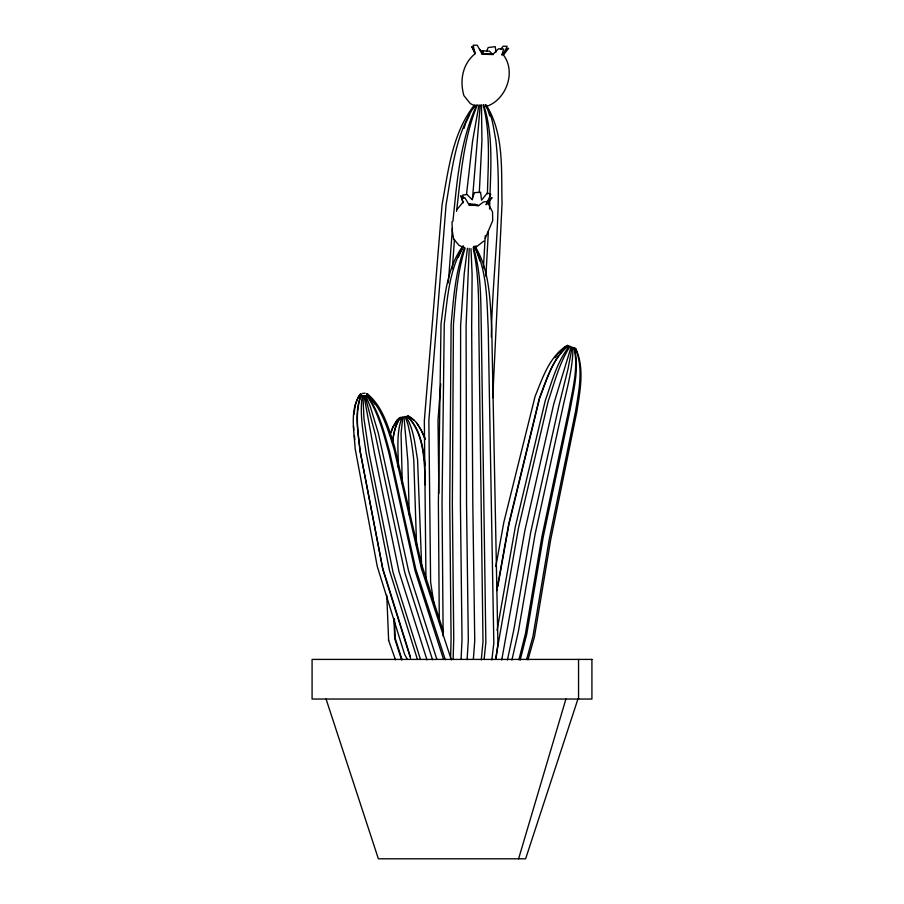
<?xml version="1.0" encoding="UTF-8"?>
<svg xmlns="http://www.w3.org/2000/svg" width="904" height="904" viewBox="0 0 904 904"><rect width="100%" height="100%" fill="white"/><g stroke="black" fill="none" stroke-linecap="round" stroke-linejoin="round"><path stroke-width="1.36" d="M450.61 658.089L451.073 638.405L449.74 503.551L451.119 324.581C453.446 298.806 455.3 272.42 464.396 247.956M453.13 659.57L453.74 638.473L452.35 503.618L453.435 324.649C455.571 298.919 457.221 272.725 465.142 247.978M487.437 193.84C488.058 164.302 490.804 133.679 483.12 104.853M469.21 248.397L466.08 325.96L466.554 505.099L468.317 639.987L467.108 659.615M461.085 659.095L462.023 639.444L460.418 504.568L460.622 325.485L464.204 273.788L467.447 248.25M492.748 397.76L502.059 203.14C501.121 170.517 504.364 133.408 486.024 104.774M491.324 337.226C492.239 271.708 503.11 205.897 495.855 140.436C493.46 128.391 492.635 115.068 485.245 104.796M483.425 267.991L485.245 235.763M485.9 276.319L488.363 231.48M489.595 209.061C490.126 174.528 494.431 138.21 483.674 104.841M475.843 248.589L476.012 245.786M479.289 192.676L481.934 140.798L481.482 104.887M362.945 395.715L363.939 418.394L369.205 453.989L393.07 572.469L420.45 659.355M452.328 268.793L454.486 239.345M456.554 211.31C460.825 175.625 463.447 138.493 477.323 105M440.734 383.838L437.999 420.292L438.903 493.358M448.327 282.884L452.441 228.203M452.96 221.197C456.972 182.088 459.966 141.035 476.781 105.011M473.368 659.05L474.747 640.857L472.826 505.946L471.662 326.717L472.114 274.669L471.007 248.645M472.408 199.761L480.227 104.92M481.267 659.886L482.996 641.738L478.815 327.474C478.691 301.235 478.939 274.647 473.312 248.882M466.52 194.383L472.589 141.035L478.962 104.954M484.16 659.016L485.855 642.281L481.301 327.949C480.645 300.987 481.527 273.042 473.221 247.097M572.175 347.136L568.062 368.674L558.966 405.512L530.625 532.659L513.856 629.568L507.449 659.965M491.832 659.943L493.821 643.241L488.216 328.785C486.781 301.213 487.448 271.358 474.34 246.317M495.946 659.389L497.923 644.111L491.765 329.531C490.07 301.665 490.149 271.008 475.142 246.487M392.494 441.604C393.771 433.231 395.15 424.089 400.754 417.411M353.871 414.586L355.43 404.732L358.187 397.251L360.233 394.686M497.064 630.472L515.325 526.817L545.349 400.314C551.96 381.85 556.887 361.555 569.543 346.13M495.81 657.796L518.467 528.072L548.129 401.432C554.423 382.787 559.248 362.99 570.074 346.345M496.748 590.606L508.647 524.297L539.394 398.065C546.592 379.804 552.378 358.334 568.39 345.69C552.581 358.504 546.807 379.838 539.665 398.088L508.952 524.32L497.81 586.481M495.833 566.525L503.822 522.342L535.1 396.325C542.592 378.087 549.519 355.837 567.554 345.351M501.731 659.999L524.896 530.456L553.858 403.557L571.181 346.752M362.334 395.387C359.442 414.281 363.442 433.524 366.018 452.249L389.488 570.514L417.207 658.688M511.901 660.089L518.433 631.218L535.089 534.264L562.943 406.947C567.226 387.353 573.023 367.6 572.933 347.407M518.919 659.739L525.405 633.84L541.891 536.818L568.989 409.218C572.673 389.217 578.503 368.154 574.108 347.848M520.139 660.123L526.738 634.246L543.191 537.225L570.141 409.58C573.724 389.5 579.498 368.165 574.334 347.916M526.58 659.513L532.931 636.54L549.225 539.451L575.52 411.557C578.786 391.014 583.871 368.188 575.373 348.3M527.947 659.875L534.422 636.936L550.672 539.835L576.808 411.896C580.018 391.262 584.865 368.086 575.622 348.368M402.811 416.936L401.06 433.457L402.269 483.278M518.591 858.8L565.904 699.041M463.989 128.436L465.244 124.549M577.927 699.041L525.619 858.8L378.38 858.8L326.073 699.041M391.048 432.519L392.89 427.4L397.071 420.326L399.737 417.727L397.025 420.168L392.811 427.14L390.031 434.756M462.147 197.705L460.701 195.739L463.142 202.869L461.571 196.835L465.051 198.032L469.108 204.903L478.724 205.558L483.357 202.033L487.821 201.389L486.352 204.44L490.782 194.213L487.29 193.015L481.561 200.179L480.544 192.224L474.464 192.654L471.944 199.524L467.018 194.473L462.554 195.117L463.616 198.439M486.702 51.053L488.171 47.539L495.234 46.669L496.025 52.161M458.328 257.29L462.645 247.843M465.662 123.26L469.696 114.582M361.204 395.319C354.436 413.275 358.278 433.378 360.221 451.921L382.98 570.141L410.518 658.304M485.301 238.193L492.714 220.644L492.533 211.988L487.527 202.213L492.07 197.603L486.126 204.7L487.527 202.213M402.111 417.117C395.963 432.982 398.381 450.689 398.302 467.334M361.148 394.935C354.018 412.213 358.131 431.942 359.905 449.932L382.618 567.904L410.145 656.021M555.067 357.814L558.243 353.272L564.571 347.068L567.802 345.418M359.815 395.794L361.204 393.816M359.035 396.698L360.741 394.359M399.658 419.275L400.913 417.591L399.5 419.219M472.713 108.706L474.815 105.96M500.579 49.505L503.076 46.262L507.133 46.262L503.347 54.895C516.421 71.732 506.263 99.519 486.917 106.265M475.21 105.056C455.232 133.882 451.989 170.89 446.09 204.575L428.858 420.529L430.609 582.119L434.044 604.426M501.72 54.941L507.686 48.375L508.636 48.353L503.347 54.895L501.98 54.579L503.686 49.065L498.499 48.793L493.109 54.116L481.934 53.788L477.222 45.2L473.165 45.2L474.995 53.788C462.441 64.116 459.548 80.637 463.933 95.666L470.317 103.564L474.566 105.779M400.834 417.343L398.901 419.693L395.929 426.338A114.842 79.993 64.2 0 0 392.641 441.22M456.938 209.581L463.492 201.637M463.673 246.057C449.198 268.985 447.616 297.619 444.259 323.881L442.033 502.771L443.152 636.19M474.43 105.079C452.271 132.922 448.305 170.754 442.067 204.677L424.338 420.642L425.953 579.43M397.975 420.077L400.28 417.58M360.267 393.997C349.441 409.501 354.153 430.948 355.148 448.666L377.273 566.48L404.676 654.552L407.421 659.423M462.837 246.046C446.712 268.251 444.61 297.472 441.016 323.881L438.383 502.76L439.287 620.732M476.736 246.589L483.776 241.085M362.436 393.443L365.114 393.206M463.684 247.447L459.119 245.402L453.627 239.052L452.226 230.418L452.034 221.751M408.28 416.077C417.377 420.349 421.535 430.541 425.275 439.254M408.314 416.168L414.032 420.405M407.738 416.224L410.416 417.829M407.218 416.247C420.552 428.315 423.445 448.508 425.038 465.605M407.105 416.213C424.688 433.604 424.225 461.967 425.355 484.985M367.826 394.234C383.104 407.15 388.63 427.987 394.483 446.339L421.456 563.87L443.514 631.873M366.843 393.613L371.521 398.596M366.911 393.997L368.516 395.387M367.792 394.924C382.505 409.523 388.37 430.62 394.28 449.909L421.241 567.87L451.356 659.875M367.318 394.573L375.137 404.393M479.504 49.144L483.324 52.771M366.854 395.116C379.092 411.263 383.951 431.705 389.409 450.87L415.761 568.955L445.265 659.671M405.839 416.439C414.021 429.106 414.936 445.118 417.558 459.627L421.75 568.672M366.741 395.489C378.437 412.529 383.432 433.174 388.867 452.825L415.162 571.158L443.536 659.355M475.086 247.504L476.442 249.549M474.962 51.98L471.809 46.635L474.995 53.788M474.046 246.329L475.933 249.323L479.922 260.94M416.699 423.072L421.422 430.609L424.823 438.361M485.629 105.904L487.697 109.226L489.765 115.904M405.105 416.518L407.806 424.055A114.842 28.16 -89.9 0 1 413.783 460.079L416.563 545.428M365.623 395.489L370.414 406.947L378.267 432.948L408.631 571.113L436.835 659.31M388.471 639.93L395.489 659.83M364.967 395.782L375.262 434.315L404.856 572.842L432.53 659.739M401.625 659.965L394.72 638.619L393.918 619.07M402.054 659.592L395.184 638.224L394.393 618.664M426.97 659.897L399.014 571.69L374.493 453.299L363.962 395.579M353.475 426.066L353.871 430.146M354.402 435.581L354.809 439.66M403.964 416.755L407.873 461.266L409.218 514.523M386.765 595.216L388.641 640.484M578.549 659.411L578.549 699.041M482.849 50.895L481.821 54.138L492.895 54.579L489.335 51.144L482.849 50.895M469.899 203.976L469.006 205.016L478.532 205.637L475.47 204.338L469.899 203.976M591.917 659.411L312.083 659.411L312.083 699.041L591.917 699.041L591.917 659.411"/></g></svg>
